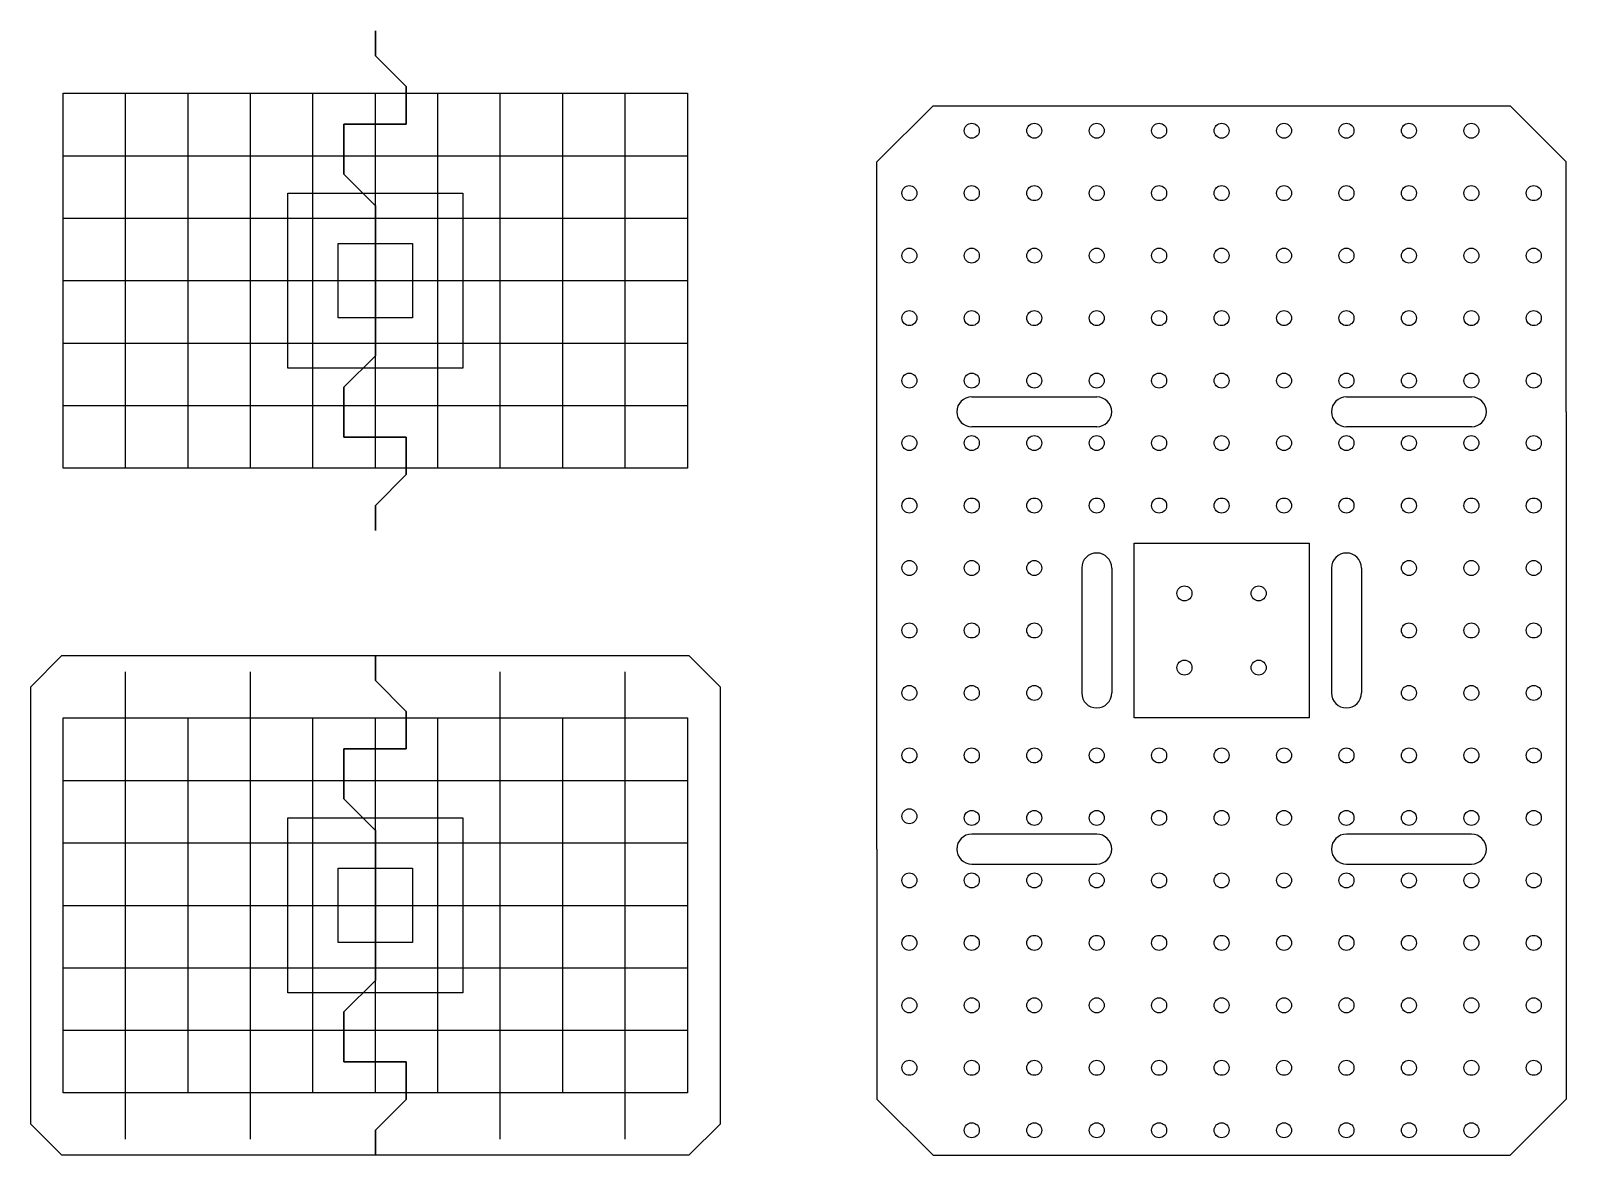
# Model space of a CAD drawing. Header units: millimetres. Extents: x 12 to 627, y 0 to 450.
import ezdxf

# ---------------------------------------------------------------- set-up
doc = ezdxf.new("R2010")
doc.units = ezdxf.units.MM

msp = doc.modelspace()

# ---------------------------------------------------------------- linework, layer by layer
for p, q in [((25, 275), (25, 425)), ((25, 425), (275, 425)), ((50, 275), (50, 425)), ((75, 275), (75, 425)), ((100, 275), (100, 425)), ((125, 275), (125, 425)), ((150, 275), (150, 425)), ((175, 275), (175, 425)), ((200, 275), (200, 425)), ((225, 275), (225, 425)), ((250, 275), (250, 425)), ((275, 425), (275, 275)), ((373.26, 420, 10), (350.76, 397.5, 10)), ((373.26, 420, 10), (604.26, 420, 10)), ((604.26, 420, 10), (626.76, 397.5, 10)), ((25, 400), (275, 400)), ((350.76, 297.5, 10), (350.76, 397.5, 10)), ((626.76, 297.5, 10), (626.76, 397.5, 10)), ((25, 375), (275, 375)), ((25, 350), (275, 350)), ((164.85, 350), (164.85, 335.15)), ((185, 350), (185, 315)), ((25, 325), (275, 325)), ((388.76, 303.5), (438.76, 303.5)), ((538.76, 303.5), (588.76, 303.5)), ((25, 300), (275, 300)), ((350.76, 122.5, 10), (350.76, 297.5, 10)), ((626.76, 297.5, 10), (626.76, 122.5, 10)), ((438.76, 291.5), (388.76, 291.5)), ((588.76, 291.5), (538.76, 291.5)), ((275, 275), (25, 275)), ((432.76, 235), (432.76, 185)), ((444.76, 235), (444.76, 185)), ((532.76, 235), (532.76, 185)), ((544.76, 235), (544.76, 185)), ((523.76, 210), (523.76, 175)), ((50, 6.5), (50, 193.5)), ((100, 6.5), (100, 193.5)), ((200, 6.5), (200, 193.5)), ((250, 6.5), (250, 193.5)), ((25, 25), (25, 175)), ((25, 175), (275, 175)), ((75, 25), (75, 175)), ((125, 25), (125, 175)), ((150, 25), (150, 175)), ((175, 25), (175, 175)), ((225, 25), (225, 175)), ((275, 175), (275, 25)), ((25, 150), (275, 150)), ((25, 125), (275, 125)), ((438.76, 128.5), (388.76, 128.5)), ((588.76, 128.5), (538.76, 128.5)), ((350.76, 122.5, 10), (350.76, 22.5, 10)), ((626.76, 122.5, 10), (626.76, 22.5, 10)), ((388.76, 116.5), (438.76, 116.5)), ((538.76, 116.5), (588.76, 116.5)), ((25, 100), (275, 100)), ((164.85, 100), (164.85, 85.15)), ((185, 100), (185, 65)), ((25, 75), (275, 75)), ((25, 50), (275, 50)), ((275, 25), (25, 25)), ((350.76, 22.5, 10), (373.26, 0, 10)), ((626.76, 22.5, 10), (604.26, 0, 10)), ((373.26, 0, 10), (604.26, 0, 10))]:
    msp.add_line(p, q)
for points in [[(185, 315), (115, 315), (115, 385), (185, 385)], [(164.85, 335.15), (135.15, 335.15), (135.15, 364.85), (164.85, 364.85)], [(523.76, 175), (453.76, 175), (453.76, 245), (523.76, 245)], [(185, 65), (115, 65), (115, 135), (185, 135)], [(164.85, 85.15), (135.15, 85.15), (135.15, 114.85), (164.85, 114.85)]]:
    msp.add_lwpolyline(points, close=True)
at = {"elevation": 10}
msp.add_lwpolyline([(24.5, 200), (275.5, 200), (288, 187.5), (288, 12.5), (275.5, 0), (24.5, 0), (12, 12.5), (12, 187.5), (24.5, 200)], dxfattribs=at)
for points in [[(150, 250, 0), (150, 260, 0), (162.37, 272.37, 0), (162.37, 287.37, 0), (137.37, 287.37, 0), (137.37, 307.37, 0), (150, 319.96, 0), (150, 319.96, 0), (150, 350, 0), (150, 380.04, 0), (149.96, 380.04, 0), (137.37, 392.63, 0), (137.37, 412.63, 0), (162.37, 412.63, 0), (162.37, 427.63, 0), (150, 440, 0), (150, 450, 0), (150, 450, 10), (150, 440, 10), (162.37, 427.63, 10), (162.37, 412.63, 10), (137.37, 412.63, 10), (137.37, 392.63, 10), (149.96, 380.04, 10), (150, 380.04, 10), (150, 350, 10), (150, 319.96, 10), (150, 319.96, 10), (137.37, 307.37, 10), (137.37, 287.37, 10), (162.37, 287.37, 10), (162.37, 272.37, 10), (150, 260, 10), (150, 250, 10)], [(150, 0, 0), (150, 10, 0), (162.37, 22.37, 0), (162.37, 37.37, 0), (137.37, 37.37, 0), (137.37, 57.37, 0), (150, 69.96, 0), (150, 69.96, 0), (150, 100, 0), (150, 130.04, 0), (149.96, 130.04, 0), (137.37, 142.63, 0), (137.37, 162.63, 0), (162.37, 162.63, 0), (162.37, 177.63, 0), (150, 190, 0), (150, 200, 0), (150, 200, 10), (150, 190, 10), (162.37, 177.63, 10), (162.37, 162.63, 10), (137.37, 162.63, 10), (137.37, 142.63, 10), (149.96, 130.04, 10), (150, 130.04, 10), (150, 100, 10), (150, 69.96, 10), (150, 69.96, 10), (137.37, 57.37, 10), (137.37, 37.37, 10), (162.37, 37.37, 10), (162.37, 22.37, 10), (150, 10, 10), (150, 0, 10)]]:
    msp.add_polyline3d(points, close=True)
for centre in [(388.76, 410), (413.76, 410), (438.76, 410), (463.76, 410), (488.76, 410), (513.76, 410), (538.76, 410), (563.76, 410), (588.76, 410), (363.76, 385), (388.76, 385), (413.76, 385), (438.76, 385), (463.76, 385), (488.76, 385), (513.76, 385), (538.76, 385), (563.76, 385), (588.76, 385), (613.76, 385), (363.76, 360), (388.76, 360), (413.76, 360), (438.76, 360), (463.76, 360), (488.76, 360), (513.76, 360), (538.76, 360), (563.76, 360), (588.76, 360), (613.76, 360), (363.76, 335), (388.76, 335), (413.76, 335), (438.76, 335), (463.76, 335), (488.76, 335), (513.76, 335), (538.76, 335), (563.76, 335), (588.76, 335), (613.76, 335), (363.76, 310), (388.76, 310), (413.76, 310), (438.76, 310), (463.76, 310), (488.76, 310), (513.76, 310), (538.76, 310), (563.76, 310), (588.76, 310), (613.76, 310), (363.76, 285), (388.76, 285), (413.76, 285), (438.76, 285), (463.76, 285), (488.76, 285), (513.76, 285), (538.76, 285), (563.76, 285), (588.76, 285), (613.76, 285), (363.76, 260), (388.76, 260), (413.76, 260), (438.76, 260), (463.76, 260), (488.76, 260), (513.76, 260), (538.76, 260), (563.76, 260), (588.76, 260), (613.76, 260), (613.76, 260), (363.76, 235), (388.76, 235), (413.76, 235), (563.76, 235), (588.76, 235), (613.76, 235), (473.91, 224.85), (503.61, 224.85), (363.76, 210), (388.76, 210), (413.76, 210), (563.76, 210), (588.76, 210), (613.76, 210), (473.91, 195.15), (503.61, 195.15), (363.76, 185), (388.76, 185), (413.76, 185), (563.76, 185), (588.76, 185), (613.76, 185), (363.76, 160), (388.76, 160), (413.76, 160), (438.76, 160), (463.76, 160), (488.76, 160), (513.76, 160), (538.76, 160), (563.76, 160), (588.76, 160), (613.76, 160), (363.76, 135.64), (388.76, 135), (413.76, 135), (438.76, 135), (463.76, 135), (488.76, 135), (513.76, 135), (538.76, 135), (563.76, 135), (588.76, 135), (613.76, 135), (363.76, 110), (388.76, 110), (413.76, 110), (438.76, 110), (463.76, 110), (488.76, 110), (513.76, 110), (538.76, 110), (563.76, 110), (588.76, 110), (613.76, 110), (363.76, 85), (388.76, 85), (413.76, 85), (438.76, 85), (463.76, 85), (488.76, 85), (513.76, 85), (538.76, 85), (563.76, 85), (588.76, 85), (613.76, 85), (363.76, 60), (388.76, 60), (413.76, 60), (438.76, 60), (463.76, 60), (488.76, 60), (513.76, 60), (538.76, 60), (563.76, 60), (588.76, 60), (613.76, 60), (363.76, 35), (388.76, 35), (413.76, 35), (438.76, 35), (463.76, 35), (488.76, 35), (513.76, 35), (538.76, 35), (563.76, 35), (588.76, 35), (613.76, 35), (388.76, 10), (413.76, 10), (438.76, 10), (463.76, 10), (488.76, 10), (513.76, 10), (538.76, 10), (563.76, 10), (588.76, 10)]:
    msp.add_circle(centre, 3)
for centre, start, end in [((388.76, 297.5), 90, 270), ((438.76, 297.5), 270, 90), ((538.76, 297.5), 90, 270), ((588.76, 297.5), 270, 90), ((438.76, 235), 0, 180), ((538.76, 235), 0, 180), ((438.76, 185), 180, 0), ((538.76, 185), 180, 0), ((388.76, 122.5), 90, 270), ((438.76, 122.5), 270, 90), ((538.76, 122.5), 90, 270), ((588.76, 122.5), 270, 90)]:
    msp.add_arc(centre, 6, start, end)

doc.saveas('drawing.dxf')
